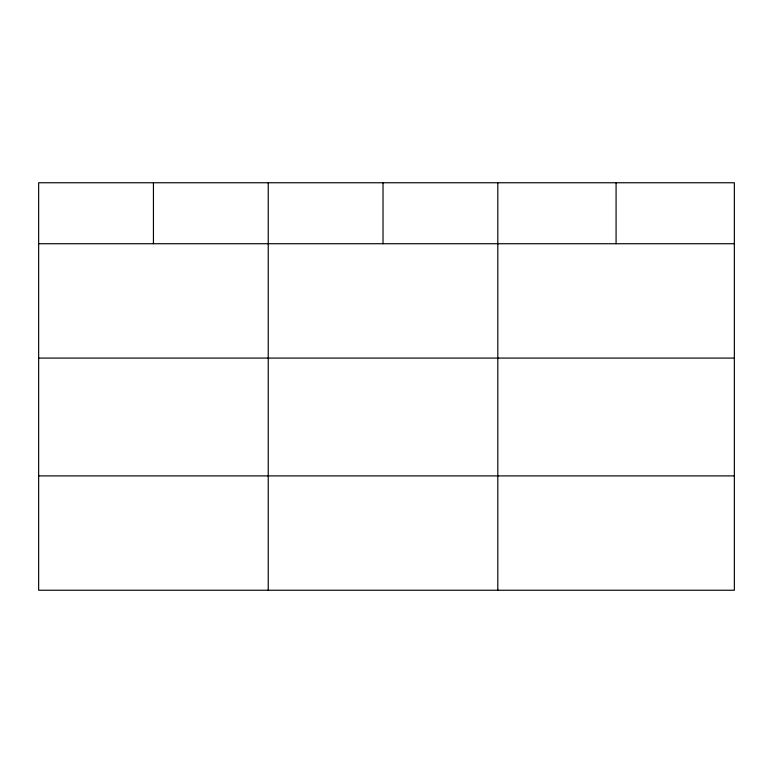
<?xml version="1.0" encoding="UTF-8"?>
<svg xmlns="http://www.w3.org/2000/svg" width="773" height="773" viewBox="0 0 773 773"><rect width="100%" height="100%" fill="white"/><g stroke="black" fill="none" stroke-linecap="round" stroke-linejoin="round"><path stroke-width="1.16" d="M734.35 358.083L734.35 182.757L38.65 182.757L38.65 590.243L734.35 590.243L734.35 358.083L38.65 358.083M38.65 243.727L734.35 243.727M38.65 475.897L734.35 475.897M616.081 182.757L616.081 243.727M497.812 182.757L497.812 590.243M383.022 182.757L383.022 243.727M268.231 182.757L268.231 590.243M153.441 182.757L153.441 243.727"/></g></svg>
